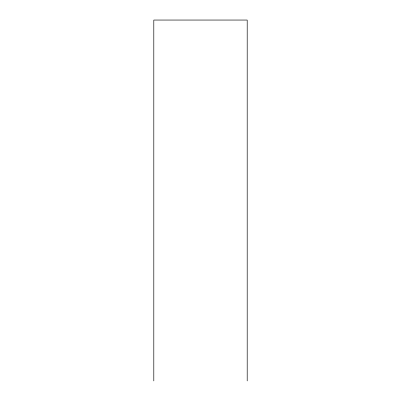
<?xml version="1.0" encoding="UTF-8"?>
<svg xmlns="http://www.w3.org/2000/svg" width="401" height="401" viewBox="0 0 401 401"><rect width="100%" height="100%" fill="white"/><g stroke="black" fill="none" stroke-linecap="round" stroke-linejoin="round"><path stroke-width="0.6" d="M247.201 380.95L247.201 20.05L153.799 20.05L153.799 380.95"/></g></svg>
